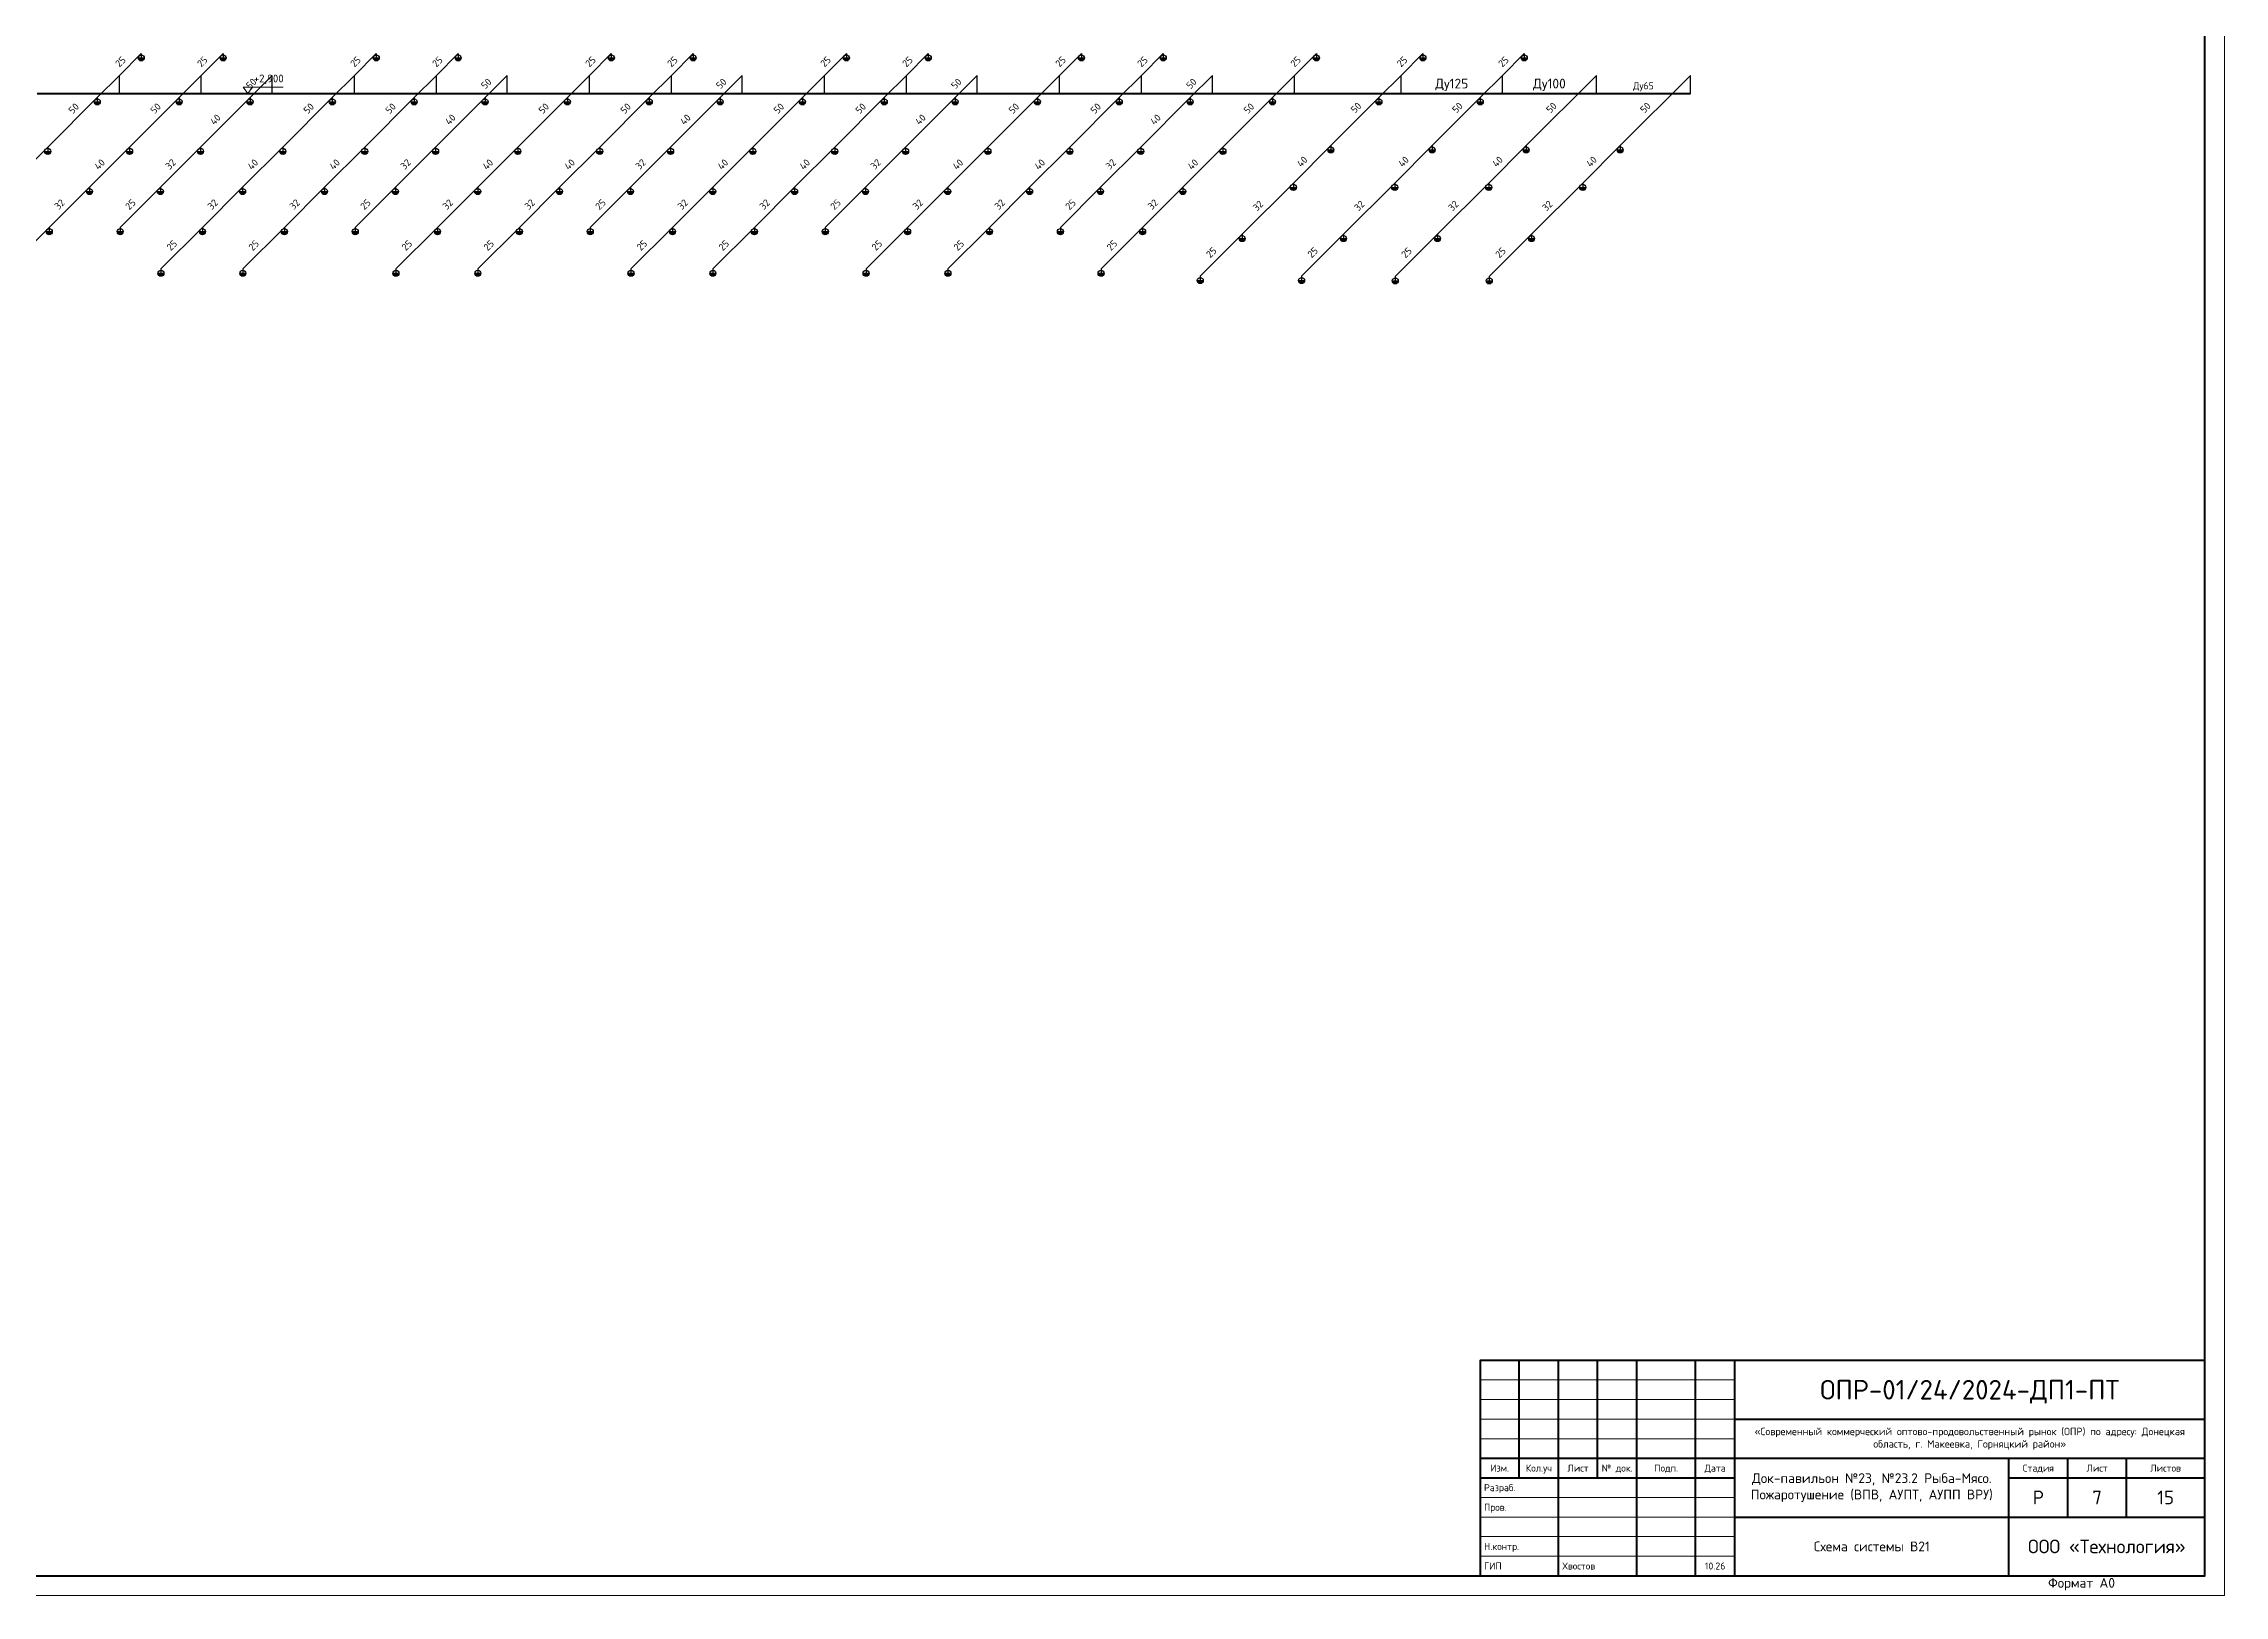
# Model space of a CAD drawing. Header units: millimetres. Extents: x 0 to 2118900, y -20000 to 84100.
# Drawn here: x 1263229 to 1318900, y 0 to 39615 of the extents above; entities that cross this region are included whole.
import ezdxf
from ezdxf.enums import TextEntityAlignment as Align

# ---------------------------------------------------------------- set-up
doc = ezdxf.new("R2010")
doc.units = ezdxf.units.MM
for name, color, linetype, lineweight in [('ПТ_В21', 1, 'Continuous', 50), ('ПТ_В21_расп', 1, 'Continuous', 30), ('ПТ_оросители', 7, 'Continuous', 25), ('ПТ_рамка', 7, 'Continuous', 50), ('ПТ_рамка_тонк', 7, 'Continuous', 18), ('ПТ_текст', 7, 'Continuous', 18)]:
    doc.layers.add(name, color=color, linetype=linetype, lineweight=lineweight)
doc.styles.add('ПТ', font='isocpeur.ttf')
doc.styles.add('ПТ_загл', font='isocpeur.ttf')

# ---------------------------------------------------------------- blocks, each defined once
blk = doc.blocks.new('SPR_DN')
for p, q in [((-1.1, 0), (1.1, 0)), ((-1.08, -0.18), (1.08, -0.18)), ((-1.04, -0.37), (1.04, -0.37)), ((-0.95, -0.55), (0.95, -0.55)), ((-0.82, -0.73), (0.82, -0.73)), ((-0.61, -0.92), (0.61, -0.92))]:
    blk.add_line(p, q)
blk.add_circle((0, 0), 1.1)
blk = doc.blocks.new('ELEV')
blk.add_line((0, 1.6), (9, 1.6))
blk.add_lwpolyline([(0, 0), (-1.2, 1.6), (1.2, 1.6)], close=True)

msp = doc.modelspace()

# ---------------------------------------------------------------- linework, layer by layer
at = {"layer": 'ПТ_В21'}
for p, q in [((1263064.7, 38344.7), (1265164.7, 38344.7)), ((1265164.7, 38344.7), (1267254.7, 38344.7)), ((1267254.7, 38344.7), (1269064.7, 38344.7)), ((1269064.7, 38344.7), (1271164.7, 38344.7)), ((1271164.7, 38344.7), (1273254.7, 38344.7)), ((1273254.7, 38344.7), (1275064.7, 38344.7)), ((1275064.7, 38344.7), (1277164.7, 38344.7)), ((1277164.7, 38344.7), (1279254.7, 38344.7)), ((1279254.7, 38344.7), (1281064.7, 38344.7)), ((1281064.7, 38344.7), (1283164.7, 38344.7)), ((1283164.7, 38344.7), (1285254.7, 38344.7)), ((1285254.7, 38344.7), (1287064.7, 38344.7)), ((1287064.7, 38344.7), (1289164.7, 38344.7)), ((1289164.7, 38344.7), (1291254.7, 38344.7)), ((1291254.7, 38344.7), (1293064.7, 38344.7)), ((1293064.7, 38344.7), (1295164.7, 38344.7)), ((1295164.7, 38344.7), (1297882.7, 38344.7)), ((1297882.7, 38344.7), (1300469.7, 38344.7)), ((1300469.7, 38344.7), (1302869.7, 38344.7)), ((1302869.7, 38344.7), (1305269.7, 38344.7))]:
    msp.add_line(p, q, dxfattribs=at)
at = {"layer": 'ПТ_В21_расп'}
for p, q in [((1265164.7, 38804.7), (1265721.6, 39361.6)), ((1265721.6, 39361.6), (1265721.6, 39251.6)), ((1267254.7, 38804.7), (1267811.6, 39361.6)), ((1267811.6, 39361.6), (1267811.6, 39251.6)), ((1271164.7, 38804.7), (1271721.6, 39361.6)), ((1271721.6, 39361.6), (1271721.6, 39251.6)), ((1273254.7, 38804.7), (1273811.6, 39361.6)), ((1273811.6, 39361.6), (1273811.6, 39251.6)), ((1277164.7, 38804.7), (1277721.6, 39361.6)), ((1277721.6, 39361.6), (1277721.6, 39251.6)), ((1279254.7, 38804.7), (1279811.6, 39361.6)), ((1279811.6, 39361.6), (1279811.6, 39251.6)), ((1283164.7, 38804.7), (1283721.6, 39361.6)), ((1283721.6, 39361.6), (1283721.6, 39251.6)), ((1285254.7, 38804.7), (1285811.6, 39361.6)), ((1285811.6, 39361.6), (1285811.6, 39251.6)), ((1289164.7, 38804.7), (1289721.6, 39361.6)), ((1289721.6, 39361.6), (1289721.6, 39251.6)), ((1291254.7, 38804.7), (1291811.6, 39361.6)), ((1291811.6, 39361.6), (1291811.6, 39251.6)), ((1295164.7, 38804.7), (1295721.6, 39361.6)), ((1295721.6, 39361.6), (1295721.6, 39251.6)), ((1297882.7, 38804.7), (1298439.6, 39361.6)), ((1298439.6, 39361.6), (1298439.6, 39251.6)), ((1300469.7, 38804.7), (1301026.6, 39361.6)), ((1301026.6, 39361.6), (1301026.6, 39251.6)), ((1265164.7, 38804.7), (1264599, 38239)), ((1265164.7, 38344.7), (1265164.7, 38804.7)), ((1267254.7, 38804.7), (1266689, 38239)), ((1267254.7, 38344.7), (1267254.7, 38804.7)), ((1269064.7, 38804.7), (1268499, 38239)), ((1269064.7, 38344.7), (1269064.7, 38804.7)), ((1271164.7, 38804.7), (1270599, 38239)), ((1271164.7, 38344.7), (1271164.7, 38804.7)), ((1273254.7, 38804.7), (1272689, 38239)), ((1273254.7, 38344.7), (1273254.7, 38804.7)), ((1275064.7, 38804.7), (1274499, 38239)), ((1275064.7, 38344.7), (1275064.7, 38804.7)), ((1277164.7, 38804.7), (1276599, 38239)), ((1277164.7, 38344.7), (1277164.7, 38804.7)), ((1279254.7, 38804.7), (1278689, 38239)), ((1279254.7, 38344.7), (1279254.7, 38804.7)), ((1281064.7, 38804.7), (1280499, 38239)), ((1281064.7, 38344.7), (1281064.7, 38804.7)), ((1283164.7, 38804.7), (1282599, 38239)), ((1283164.7, 38344.7), (1283164.7, 38804.7)), ((1285254.7, 38804.7), (1284689, 38239)), ((1285254.7, 38344.7), (1285254.7, 38804.7)), ((1287064.7, 38804.7), (1286499, 38239)), ((1287064.7, 38344.7), (1287064.7, 38804.7)), ((1289164.7, 38804.7), (1288599, 38239)), ((1289164.7, 38344.7), (1289164.7, 38804.7)), ((1291254.7, 38804.7), (1290689, 38239)), ((1291254.7, 38344.7), (1291254.7, 38804.7)), ((1293064.7, 38804.7), (1292499, 38239)), ((1293064.7, 38344.7), (1293064.7, 38804.7)), ((1295164.7, 38804.7), (1294599, 38239)), ((1295164.7, 38344.7), (1295164.7, 38804.7)), ((1297882.7, 38804.7), (1297317, 38239)), ((1297882.7, 38344.7), (1297882.7, 38804.7)), ((1300469.7, 38804.7), (1299904, 38239)), ((1300469.7, 38344.7), (1300469.7, 38804.7)), ((1302869.7, 38804.7), (1301075.4, 37010.4)), ((1302869.7, 38344.7), (1302869.7, 38804.7)), ((1305269.7, 38804.7), (1303475.4, 37010.4)), ((1305269.7, 38344.7), (1305269.7, 38804.7)), ((1264599, 38239), (1263335.1, 36975.1)), ((1264599, 38239), (1264599, 38129)), ((1266689, 38239), (1265425.1, 36975.1)), ((1266689, 38239), (1266689, 38129)), ((1268499, 38239), (1267235.1, 36975.1)), ((1268499, 38239), (1268499, 38129)), ((1270599, 38239), (1269335.1, 36975.1)), ((1270599, 38239), (1270599, 38129)), ((1272689, 38239), (1271425.1, 36975.1)), ((1272689, 38239), (1272689, 38129)), ((1274499, 38239), (1273235.1, 36975.1)), ((1274499, 38239), (1274499, 38129)), ((1276599, 38239), (1275335.1, 36975.1)), ((1276599, 38239), (1276599, 38129)), ((1278689, 38239), (1277425.1, 36975.1)), ((1278689, 38239), (1278689, 38129)), ((1280499, 38239), (1279235.1, 36975.1)), ((1280499, 38239), (1280499, 38129)), ((1282599, 38239), (1281335.1, 36975.1)), ((1282599, 38239), (1282599, 38129)), ((1284689, 38239), (1283425.1, 36975.1)), ((1284689, 38239), (1284689, 38129)), ((1286499, 38239), (1285235.1, 36975.1)), ((1286499, 38239), (1286499, 38129)), ((1288599, 38239), (1287335.1, 36975.1)), ((1288599, 38239), (1288599, 38129)), ((1290689, 38239), (1289425.1, 36975.1)), ((1290689, 38239), (1290689, 38129)), ((1292499, 38239), (1291235.1, 36975.1)), ((1292499, 38239), (1292499, 38129)), ((1294599, 38239), (1293335.1, 36975.1)), ((1294599, 38239), (1294599, 38129)), ((1297317, 38239), (1296088.4, 37010.4)), ((1297317, 38239), (1297317, 38129)), ((1299904, 38239), (1298675.4, 37010.4)), ((1299904, 38239), (1299904, 38129)), ((1263335.1, 36975.1), (1262309.8, 35949.8)), ((1263335.1, 36975.1), (1263335.1, 36865.1)), ((1265425.1, 36975.1), (1264399.8, 35949.8)), ((1265425.1, 36975.1), (1265425.1, 36865.1)), ((1267235.1, 36975.1), (1266209.8, 35949.8)), ((1267235.1, 36975.1), (1267235.1, 36865.1)), ((1269335.1, 36975.1), (1268309.8, 35949.8)), ((1269335.1, 36975.1), (1269335.1, 36865.1)), ((1271425.1, 36975.1), (1270399.8, 35949.8)), ((1271425.1, 36975.1), (1271425.1, 36865.1)), ((1273235.1, 36975.1), (1272209.8, 35949.8)), ((1273235.1, 36975.1), (1273235.1, 36865.1)), ((1275335.1, 36975.1), (1274309.8, 35949.8)), ((1275335.1, 36975.1), (1275335.1, 36865.1)), ((1277425.1, 36975.1), (1276399.8, 35949.8)), ((1277425.1, 36975.1), (1277425.1, 36865.1)), ((1279235.1, 36975.1), (1278209.8, 35949.8)), ((1279235.1, 36975.1), (1279235.1, 36865.1)), ((1281335.1, 36975.1), (1280309.8, 35949.8)), ((1281335.1, 36975.1), (1281335.1, 36865.1)), ((1283425.1, 36975.1), (1282399.8, 35949.8)), ((1283425.1, 36975.1), (1283425.1, 36865.1)), ((1285235.1, 36975.1), (1284209.8, 35949.8)), ((1285235.1, 36975.1), (1285235.1, 36865.1)), ((1287335.1, 36975.1), (1286309.8, 35949.8)), ((1287335.1, 36975.1), (1287335.1, 36865.1)), ((1289425.1, 36975.1), (1288399.8, 35949.8)), ((1289425.1, 36975.1), (1289425.1, 36865.1)), ((1291235.1, 36975.1), (1290209.8, 35949.8)), ((1291235.1, 36975.1), (1291235.1, 36865.1)), ((1293335.1, 36975.1), (1292309.8, 35949.8)), ((1293335.1, 36975.1), (1293335.1, 36865.1)), ((1296088.4, 37010.4), (1295133.8, 36055.8)), ((1296088.4, 37010.4), (1296088.4, 36900.4)), ((1298675.4, 37010.4), (1297720.8, 36055.8)), ((1298675.4, 37010.4), (1298675.4, 36900.4)), ((1301075.4, 37010.4), (1300120.8, 36055.8)), ((1301075.4, 37010.4), (1301075.4, 36900.4)), ((1303475.4, 37010.4), (1302520.8, 36055.8)), ((1303475.4, 37010.4), (1303475.4, 36900.4)), ((1264399.8, 35949.8), (1263374.5, 34924.5)), ((1264399.8, 35949.8), (1264399.8, 35839.8)), ((1266209.8, 35949.8), (1265184.5, 34924.5)), ((1266209.8, 35949.8), (1266209.8, 35839.8)), ((1268309.8, 35949.8), (1267284.5, 34924.5)), ((1268309.8, 35949.8), (1268309.8, 35839.8)), ((1270399.8, 35949.8), (1269374.5, 34924.5)), ((1270399.8, 35949.8), (1270399.8, 35839.8)), ((1272209.8, 35949.8), (1271184.5, 34924.5)), ((1272209.8, 35949.8), (1272209.8, 35839.8)), ((1274309.8, 35949.8), (1273284.5, 34924.5)), ((1274309.8, 35949.8), (1274309.8, 35839.8)), ((1276399.8, 35949.8), (1275374.5, 34924.5)), ((1276399.8, 35949.8), (1276399.8, 35839.8)), ((1278209.8, 35949.8), (1277184.5, 34924.5)), ((1278209.8, 35949.8), (1278209.8, 35839.8)), ((1280309.8, 35949.8), (1279284.5, 34924.5)), ((1280309.8, 35949.8), (1280309.8, 35839.8)), ((1282399.8, 35949.8), (1281374.5, 34924.5)), ((1282399.8, 35949.8), (1282399.8, 35839.8)), ((1284209.8, 35949.8), (1283184.5, 34924.5)), ((1284209.8, 35949.8), (1284209.8, 35839.8)), ((1286309.8, 35949.8), (1285284.5, 34924.5)), ((1286309.8, 35949.8), (1286309.8, 35839.8)), ((1288399.8, 35949.8), (1287374.5, 34924.5)), ((1288399.8, 35949.8), (1288399.8, 35839.8)), ((1290209.8, 35949.8), (1289184.5, 34924.5)), ((1290209.8, 35949.8), (1290209.8, 35839.8)), ((1292309.8, 35949.8), (1291284.5, 34924.5)), ((1292309.8, 35949.8), (1292309.8, 35839.8)), ((1295133.8, 36055.8), (1293825.7, 34747.7)), ((1295133.8, 36055.8), (1295133.8, 35945.8)), ((1297720.8, 36055.8), (1296412.7, 34747.7)), ((1297720.8, 36055.8), (1297720.8, 35945.8)), ((1300120.8, 36055.8), (1298812.7, 34747.7)), ((1300120.8, 36055.8), (1300120.8, 35945.8)), ((1302520.8, 36055.8), (1301212.7, 34747.7)), ((1302520.8, 36055.8), (1302520.8, 35945.8)), ((1263374.5, 34924.5), (1262313.8, 33863.8)), ((1263374.5, 34924.5), (1263374.5, 34814.5)), ((1265184.5, 34924.5), (1265184.5, 34814.5)), ((1267284.5, 34924.5), (1266223.8, 33863.8)), ((1267284.5, 34924.5), (1267284.5, 34814.5)), ((1269374.5, 34924.5), (1268313.8, 33863.8)), ((1269374.5, 34924.5), (1269374.5, 34814.5)), ((1271184.5, 34924.5), (1271184.5, 34814.5)), ((1273284.5, 34924.5), (1272223.8, 33863.8)), ((1273284.5, 34924.5), (1273284.5, 34814.5)), ((1275374.5, 34924.5), (1274313.8, 33863.8)), ((1275374.5, 34924.5), (1275374.5, 34814.5)), ((1277184.5, 34924.5), (1277184.5, 34814.5)), ((1279284.5, 34924.5), (1278223.8, 33863.8)), ((1279284.5, 34924.5), (1279284.5, 34814.5)), ((1281374.5, 34924.5), (1280313.8, 33863.8)), ((1281374.5, 34924.5), (1281374.5, 34814.5)), ((1283184.5, 34924.5), (1283184.5, 34814.5)), ((1285284.5, 34924.5), (1284223.8, 33863.8)), ((1285284.5, 34924.5), (1285284.5, 34814.5)), ((1287374.5, 34924.5), (1286313.8, 33863.8)), ((1287374.5, 34924.5), (1287374.5, 34814.5)), ((1289184.5, 34924.5), (1289184.5, 34814.5)), ((1291284.5, 34924.5), (1290223.8, 33863.8)), ((1291284.5, 34924.5), (1291284.5, 34814.5)), ((1293825.7, 34747.7), (1292756.2, 33678.2)), ((1293825.7, 34747.7), (1293825.7, 34637.7)), ((1296412.7, 34747.7), (1295343.2, 33678.2)), ((1296412.7, 34747.7), (1296412.7, 34637.7)), ((1298812.7, 34747.7), (1297734.4, 33669.4)), ((1298812.7, 34747.7), (1298812.7, 34637.7)), ((1301212.7, 34747.7), (1300134.4, 33669.4)), ((1301212.7, 34747.7), (1301212.7, 34637.7)), ((1266223.8, 33863.8), (1266223.8, 33753.8)), ((1268313.8, 33863.8), (1268313.8, 33753.8)), ((1272223.8, 33863.8), (1272223.8, 33753.8)), ((1274313.8, 33863.8), (1274313.8, 33753.8)), ((1278223.8, 33863.8), (1278223.8, 33753.8)), ((1280313.8, 33863.8), (1280313.8, 33753.8)), ((1284223.8, 33863.8), (1284223.8, 33753.8)), ((1286313.8, 33863.8), (1286313.8, 33753.8)), ((1290223.8, 33863.8), (1290223.8, 33753.8)), ((1292756.2, 33678.2), (1292756.2, 33568.2)), ((1295343.2, 33678.2), (1295343.2, 33568.2)), ((1297734.4, 33669.4), (1297734.4, 33559.4)), ((1300134.4, 33669.4), (1300134.4, 33559.4))]:
    msp.add_line(p, q, dxfattribs=at)
at = {"layer": 'ПТ_рамка', "lineweight": 50}
for p, q in [((1300900, 3000), (1300900, 6000)), ((1301900, 3000), (1301900, 6000)), ((1302900, 3000), (1302900, 6000)), ((1303900, 3000), (1303900, 6000)), ((1305400, 3000), (1305400, 6000)), ((1299900, 3500), (1306400, 3500)), ((1306400, 3500), (1318400, 3500)), ((1314900, 2000), (1314900, 3500)), ((1316400, 2000), (1316400, 3500)), ((1299900, 3000), (1306400, 3000)), ((1301900, 500), (1301900, 3000)), ((1303900, 500), (1303900, 3000)), ((1305400, 500), (1305400, 3000)), ((1313400, 3000), (1318400, 3000))]:
    msp.add_line(p, q, dxfattribs=at)
at = {"layer": 'ПТ_рамка', "lineweight": 70}
for p, q in [((1306400, 500), (1306400, 6000)), ((1306400, 4500), (1318400, 4500)), ((1313400, 500), (1313400, 3500)), ((1306400, 2000), (1318400, 2000))]:
    msp.add_line(p, q, dxfattribs=at)
at = {"layer": 'ПТ_рамка', "lineweight": 18}
for p, q in [((1299900, 5500), (1306400, 5500)), ((1299900, 5000), (1306400, 5000)), ((1299900, 4500), (1306400, 4500)), ((1299900, 4000), (1306400, 4000)), ((1299900, 2500), (1306400, 2500)), ((1299900, 2000), (1306400, 2000)), ((1299900, 1500), (1306400, 1500)), ((1299900, 1000), (1306400, 1000))]:
    msp.add_line(p, q, dxfattribs=at)
at = {"layer": 'ПТ_рамка', "lineweight": 70}
for points in [[(1202000, 500), (1318400, 500), (1318400, 83600), (1202000, 83600)], [(1299900, 500), (1318400, 500), (1318400, 6000), (1299900, 6000)]]:
    msp.add_lwpolyline(points, close=True, dxfattribs=at)
at = {"layer": 'ПТ_рамка_тонк', "lineweight": 13}
msp.add_lwpolyline([(1200000, 0), (1318900, 0), (1318900, 84100), (1200000, 84100)], close=True, dxfattribs=at)

# ---------------------------------------------------------------- block references
at = {"layer": 'ПТ_оросители', "xscale": 70, "yscale": 70}
for p in [(1265721.6, 39251.6), (1267811.6, 39251.6), (1271721.6, 39251.6), (1273811.6, 39251.6), (1277721.6, 39251.6), (1279811.6, 39251.6), (1283721.6, 39251.6), (1285811.6, 39251.6), (1289721.6, 39251.6), (1291811.6, 39251.6), (1295721.6, 39251.6), (1298439.6, 39251.6), (1301026.6, 39251.6), (1264599, 38129), (1266689, 38129), (1268499, 38129), (1270599, 38129), (1272689, 38129), (1274499, 38129), (1276599, 38129), (1278689, 38129), (1280499, 38129), (1282599, 38129), (1284689, 38129), (1286499, 38129), (1288599, 38129), (1290689, 38129), (1292499, 38129), (1294599, 38129), (1297317, 38129), (1299904, 38129), (1263335.1, 36865.1), (1265425.1, 36865.1), (1267235.1, 36865.1), (1269335.1, 36865.1), (1271425.1, 36865.1), (1273235.1, 36865.1), (1275335.1, 36865.1), (1277425.1, 36865.1), (1279235.1, 36865.1), (1281335.1, 36865.1), (1283425.1, 36865.1), (1285235.1, 36865.1), (1287335.1, 36865.1), (1289425.1, 36865.1), (1291235.1, 36865.1), (1293335.1, 36865.1), (1296088.4, 36900.4), (1298675.4, 36900.4), (1301075.4, 36900.4), (1303475.4, 36900.4), (1264399.8, 35839.8), (1266209.8, 35839.8), (1268309.8, 35839.8), (1270399.8, 35839.8), (1272209.8, 35839.8), (1274309.8, 35839.8), (1276399.8, 35839.8), (1278209.8, 35839.8), (1280309.8, 35839.8), (1282399.8, 35839.8), (1284209.8, 35839.8), (1286309.8, 35839.8), (1288399.8, 35839.8), (1290209.8, 35839.8), (1292309.8, 35839.8), (1295133.8, 35945.8), (1297720.8, 35945.8), (1300120.8, 35945.8), (1302520.8, 35945.8), (1263374.5, 34814.5), (1265184.5, 34814.5), (1267284.5, 34814.5), (1269374.5, 34814.5), (1271184.5, 34814.5), (1273284.5, 34814.5), (1275374.5, 34814.5), (1277184.5, 34814.5), (1279284.5, 34814.5), (1281374.5, 34814.5), (1283184.5, 34814.5), (1285284.5, 34814.5), (1287374.5, 34814.5), (1289184.5, 34814.5), (1291284.5, 34814.5), (1293825.7, 34637.7), (1296412.7, 34637.7), (1298812.7, 34637.7), (1301212.7, 34637.7), (1266223.8, 33753.8), (1268313.8, 33753.8), (1272223.8, 33753.8), (1274313.8, 33753.8), (1278223.8, 33753.8), (1280313.8, 33753.8), (1284223.8, 33753.8), (1286313.8, 33753.8), (1290223.8, 33753.8), (1292756.2, 33568.2), (1295343.2, 33568.2), (1297734.4, 33559.4), (1300134.4, 33559.4)]:
    msp.add_blockref('SPR_DN', p, dxfattribs=at)
at = {"layer": 'ПТ_текст', "xscale": 100, "yscale": 100}
msp.add_blockref('ELEV', (1268444.7, 38344.7), dxfattribs=at)

# ---------------------------------------------------------------- texts
at = {"layer": 'ПТ_текст', "style": 'ПТ'}
for s, p in [('25', (1265383.1, 39143.1)), ('25', (1267473.1, 39143.1)), ('25', (1271383.1, 39143.1)), ('25', (1273473.1, 39143.1)), ('25', (1277383.1, 39143.1)), ('25', (1279473.1, 39143.1)), ('25', (1283383.1, 39143.1)), ('25', (1285473.1, 39143.1)), ('25', (1289383.1, 39143.1)), ('25', (1291473.1, 39143.1)), ('25', (1295383.1, 39143.1)), ('25', (1298101.1, 39143.1)), ('25', (1300688.1, 39143.1)), ('50', (1268721.9, 38581.9)), ('50', (1274721.9, 38581.9)), ('50', (1280721.9, 38581.9)), ('50', (1286721.9, 38581.9)), ('50', (1292721.9, 38581.9)), ('50', (1264189.9, 37949.9)), ('50', (1266279.9, 37949.9)), ('50', (1270189.9, 37949.9)), ('50', (1272279.9, 37949.9)), ('50', (1276189.9, 37949.9)), ('50', (1278279.9, 37949.9)), ('50', (1282189.9, 37949.9)), ('50', (1284279.9, 37949.9)), ('50', (1288189.9, 37949.9)), ('50', (1290279.9, 37949.9)), ('50', (1294189.9, 37949.9)), ('50', (1296925.6, 37967.6)), ('50', (1299512.6, 37967.6)), ('50', (1301912.6, 37967.6)), ('50', (1304312.6, 37967.6)), ('40', (1267807.1, 37667.1)), ('40', (1273807.1, 37667.1)), ('40', (1279807.1, 37667.1)), ('40', (1285807.1, 37667.1)), ('40', (1291807.1, 37667.1)), ('40', (1264852.4, 36522.4)), ('32', (1266662.4, 36522.4)), ('40', (1268762.4, 36522.4)), ('40', (1270852.4, 36522.4)), ('32', (1272662.4, 36522.4)), ('40', (1274762.4, 36522.4)), ('40', (1276852.4, 36522.4)), ('32', (1278662.4, 36522.4)), ('40', (1280762.4, 36522.4)), ('40', (1282852.4, 36522.4)), ('32', (1284662.4, 36522.4)), ('40', (1286762.4, 36522.4)), ('40', (1288852.4, 36522.4)), ('32', (1290662.4, 36522.4)), ('40', (1292762.4, 36522.4)), ('40', (1295551.1, 36593.1)), ('40', (1298138.1, 36593.1)), ('40', (1300538.1, 36593.1)), ('40', (1302938.1, 36593.1)), ('32', (1263827.1, 35497.1)), ('25', (1265637.1, 35497.1)), ('32', (1267737.1, 35497.1)), ('32', (1269827.1, 35497.1)), ('25', (1271637.1, 35497.1)), ('32', (1273737.1, 35497.1)), ('32', (1275827.1, 35497.1)), ('25', (1277637.1, 35497.1)), ('32', (1279737.1, 35497.1)), ('32', (1281827.1, 35497.1)), ('25', (1283637.1, 35497.1)), ('32', (1285737.1, 35497.1)), ('32', (1287827.1, 35497.1)), ('25', (1289637.1, 35497.1)), ('32', (1291737.1, 35497.1)), ('32', (1294419.8, 35461.8)), ('32', (1297006.8, 35461.8)), ('32', (1299406.8, 35461.8)), ('32', (1301806.8, 35461.8)), ('25', (1266694.1, 34454.1)), ('25', (1268784.1, 34454.1)), ('25', (1272694.1, 34454.1)), ('25', (1274784.1, 34454.1)), ('25', (1278694.1, 34454.1)), ('25', (1280784.1, 34454.1)), ('25', (1284694.1, 34454.1)), ('25', (1286784.1, 34454.1)), ('25', (1290694.1, 34454.1)), ('25', (1293230.9, 34272.9)), ('25', (1295817.9, 34272.9)), ('25', (1298213.5, 34268.5)), ('25', (1300613.5, 34268.5))]:
    msp.add_text(s, height=180, rotation=45, dxfattribs=at).set_placement(p, align=Align.BOTTOM_RIGHT)
for s, height, p in [('+2,900', 200, (1268594.7, 38564.7)), ('Формат A0', 250, (1314400, 120))]:
    msp.add_text(s, height=height, dxfattribs=at).set_placement(p, align=Align.BOTTOM_LEFT)
for s, height, p in [('Ду125', 250, (1299176.2, 38394.7)), ('Ду100', 250, (1301669.7, 38394.7)), ('Ду65', 180, (1304069.7, 38394.7))]:
    msp.add_text(s, height=height, dxfattribs=at).set_placement(p, align=Align.BOTTOM_CENTER)
at = {"layer": 'ПТ_текст'}
for s, height, style, p in [('ОПР-01/24/2024-ДП1-ПТ', 500, 'ПТ_загл', (1312400, 5250)), ('№ док.', 180, 'ПТ', (1303400, 3250)), ('Подп.', 180, 'ПТ', (1304650, 3250)), ('Стадия', 180, 'ПТ', (1314150, 3250)), ('Изм.', 180, 'ПТ', (1300400, 3250)), ('Кол.уч', 180, 'ПТ', (1301400, 3250)), ('Лист', 180, 'ПТ', (1302400, 3250)), ('Дата', 180, 'ПТ', (1305900, 3250)), ('Лист', 180, 'ПТ', (1315650, 3250)), ('Листов', 180, 'ПТ', (1317400, 3250)), ('Р', 350, 'ПТ', (1314150, 2500)), ('7', 350, 'ПТ', (1315650, 2500)), ('15', 350, 'ПТ', (1317400, 2500)), ('ООО «Технология»', 350, 'ПТ', (1315900, 1250)), ('10.26', 180, 'ПТ', (1305900, 750))]:
    msp.add_text(s, height=height, dxfattribs=dict(at, style=style)).set_placement(p, align=Align.MIDDLE_CENTER)
at = {"layer": 'ПТ_текст', "style": 'ПТ'}
for s, p in [('Разраб.', (1300000, 2750)), ('Пров.', (1300000, 2250)), ('Н.контр.', (1300000, 1250)), ('ГИП', (1300000, 750)), ('Хвостов', (1302000, 750))]:
    msp.add_text(s, height=180, dxfattribs=at).set_placement(p, align=Align.MIDDLE_LEFT)
at = {"layer": 'ПТ_текст', "attachment_point": 5, "style": 'ПТ'}
for s, insert, char_height, width in [('«Современный коммерческий оптово-продовольственный рынок (ОПР) по адресу: Донецкая область, г. Макеевка, Горняцкий район»', (1312400, 4000), 190, 11600), ('Док-павильон №23, №23.2 Рыба-Мясо. Пожаротушение (ВПВ, АУПТ, АУПП ВРУ)', (1309900, 2750), 250, 6600), ('Схема системы В21', (1309900, 1250), 250, 6600)]:
    msp.add_mtext(s, dxfattribs=dict(at, insert=insert, char_height=char_height, width=width))

doc.saveas('drawing.dxf')
